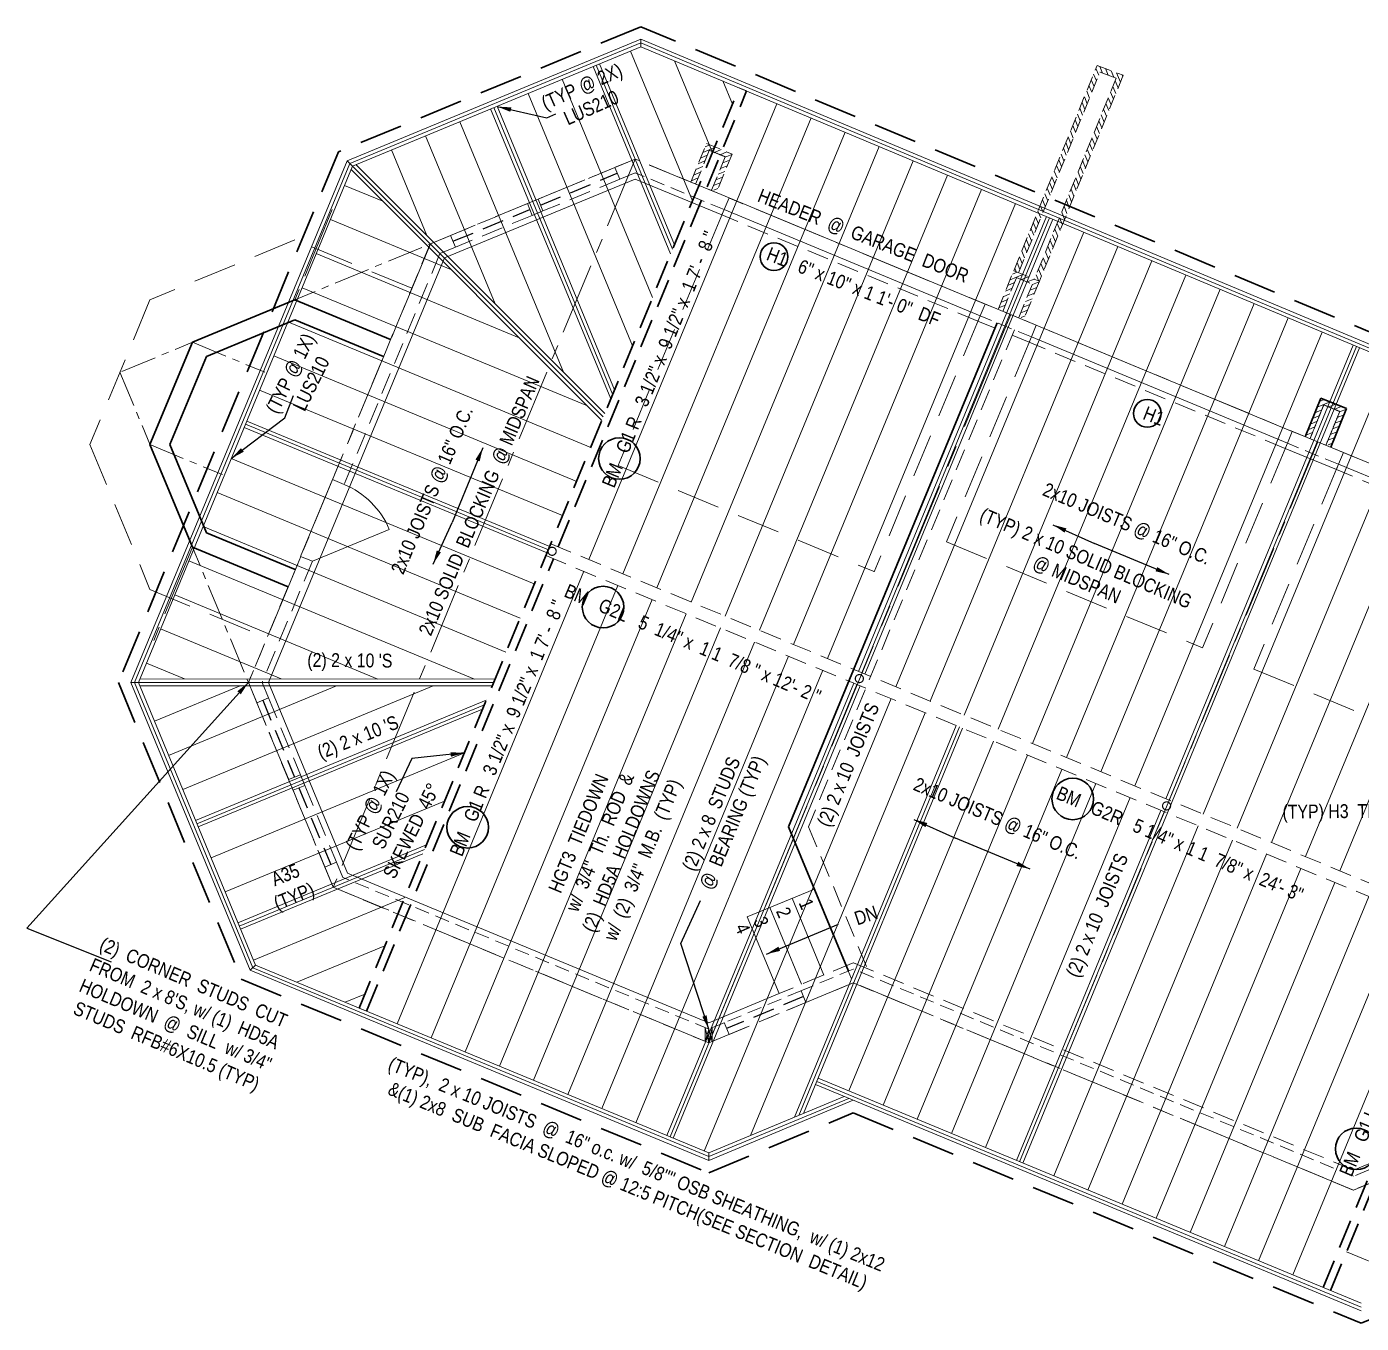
# Model space of a CAD drawing. Header units: inches. Extents: x 2775 to 14269, y 3377 to 7295.
# Drawn here: x 11850 to 12428, y 3798 to 4359 of the extents above; entities that cross this region are included whole.
import ezdxf

# ---------------------------------------------------------------- set-up
doc = ezdxf.new("R2010")
doc.units = ezdxf.units.IN
doc.header["$LTSCALE"] = 0.5
doc.header["$MEASUREMENT"] = 0
doc.linetypes.add('CENTER', pattern=[2, 1.25, -0.25, 0.25, -0.25])
doc.linetypes.add('HIDDEN', pattern=[0.375, 0.25, -0.125])
for name, color, linetype, lineweight in [('DOORS', 7, 'CONTINUOUS', 9), ('FOUNDATION', 7, 'CONTINUOUS', 30), ('GRID', 1, 'CENTER', 20), ('MASONRY', 16, 'HIDDEN', 30), ('ROOF BEAMS', 3, 'HIDDEN', 30), ('ROOF FRAMING', 6, 'HIDDEN', 20), ('ROOFLINE', 7, 'HIDDEN', 30), ('WALLS', 7, 'HIDDEN', 9), ('WINDOWS', 5, 'HIDDEN', 9)]:
    doc.layers.add(name, color=color, linetype=linetype, lineweight=lineweight)
for name, color, linetype in [('LLWALLS', 5, 'CONTINUOUS'), ('ROOF FRAMING TEXT', 7, 'CONTINUOUS'), ('ROOF_FRAMING_PLAN', 3, 'CONTINUOUS'), ('STAIRS', 7, 'CONTINUOUS')]:
    doc.layers.add(name, color=color, linetype=linetype)
doc.styles.add('ARCHENT', font='technical.ttf', dxfattribs={"height": 6})
doc.styles.add('ARCHENTLTD', font='technical.ttf', dxfattribs={"height": 6})
doc.dimstyles.new('ARCHENTLTD', dxfattribs={"dimtxt": 12, "dimasz": 6, "dimexe": 9, "dimexo": 3, "dimgap": 1, "dimtad": 0, "dimdec": 4, "dimzin": 1, "dimdsep": 46, "dimlunit": 4, "dimtxsty": 'ARCHENT', "dimcen": 6, "dimaunit": 1, "dimadec": 5, "dimazin": 0, "dimtfac": 1, "dimtdec": 4, "dimtofl": 0, "dimtmove": 0, "dimatfit": 3, "dimfxl": 1, "dimfrac": 2, "dimtolj": 1, "dimtzin": 0, "dimarcsym": 0})

msp = doc.modelspace()

# ---------------------------------------------------------------- hatches: boundary and pattern name
at = {"layer": 'MASONRY', "linetype": 'Continuous', "lineweight": 9, "ltscale": 150}
h = msp.add_hatch(dxfattribs=at)
h.set_pattern_fill('ANSI31', color=256, scale=15, angle=67.5, style=0)
h.paths.add_polyline_path([(12314.63138, 4339.48514), (12321.61932, 4336.82836), (12297.91094, 4278.5335), (12300.0488, 4277.63767), (12324.63429, 4338.08921), (12313.37467, 4342.37007), (12288.9673, 4282.28117), (12291.0426, 4281.41155)])
at = {"layer": 'MASONRY', "lineweight": 9, "ltscale": 75}
h = msp.add_hatch(dxfattribs=at)
h.set_pattern_fill('ANSI31', color=256, scale=15, angle=22.5, style=0)
h.set_pattern_definition([(202.555994, (5192.9697, 16149.9798), (-0.719224, 1.73157207), [])])
h.paths.add_polyline_path([(12139.85964, 4291.85437), (12137.43063, 4291.85319), (12144.22302, 4308.57548), (12155.32264, 4304.01271), (12148.45724, 4287.31161), (12146.73275, 4289.03442), (12152.38615, 4302.78714), (12145.45733, 4305.6354)])
at = {"layer": 'MASONRY', "linetype": 'Continuous', "lineweight": 9, "ltscale": 150}
h = msp.add_hatch(dxfattribs=at)
h.set_pattern_fill('ANSI31', color=256, scale=15, angle=67.5, style=0)
h.paths.add_polyline_path([(12291.0426, 4281.41155), (12288.9673, 4282.28117), (12277.25057, 4253.43556), (12279.33162, 4252.5801)])
h.paths.add_polyline_path([(12300.0488, 4277.63767), (12297.91094, 4278.5335), (12286.20641, 4249.75405), (12288.35019, 4248.87279)])
at = {"layer": 'MASONRY', "lineweight": 9, "ltscale": 75}
h = msp.add_hatch(dxfattribs=at)
h.set_pattern_fill('ANSI31', color=256, scale=15, angle=22.5, style=0)
h.set_pattern_definition([(202.555994, (5325.9972, 16094.8398), (-0.719224, 1.73157207), [])])
h.paths.add_polyline_path([(12272.88719, 4236.71446), (12270.45818, 4236.71327), (12277.25057, 4253.43556), (12288.35019, 4248.87279), (12281.48479, 4232.1717), (12279.7603, 4233.8945), (12285.4137, 4247.64722), (12278.48487, 4250.49548)])
h = msp.add_hatch(dxfattribs=at)
h.set_pattern_fill('ANSI31', color=256, scale=15, angle=22.5, style=0)
h.set_pattern_definition([(202.555994, (5459.0248, 16039.7), (-0.719224, 1.73157207), [])])
h.paths.add_polyline_path([(12405.91474, 4181.57454), (12403.48573, 4181.57335), (12410.27812, 4198.29565), (12421.37774, 4193.73287), (12414.51234, 4177.03178), (12412.78785, 4178.75458), (12418.44125, 4192.5073), (12411.51242, 4195.35557)])

# ---------------------------------------------------------------- linework, layer by layer
at = {"layer": 'DOORS', "linetype": 'HIDDEN', "lineweight": 9, "ltscale": 150}
for p, q in [((12151.88918, 4279.90578), (12105.98442, 4169.03308)), ((12262.74349, 4233.95666), (12216.83874, 4123.08397)), ((12284.91673, 4224.76586), (12248.19292, 4136.0677)), ((12395.73555, 4178.83145), (12359.01175, 4090.1333)), ((12105.98442, 4169.03308), (12216.85711, 4123.12833)), ((12417.90879, 4169.64065), (12381.18499, 4080.94249)), ((12248.19292, 4136.0677), (12359.01175, 4090.1333)), ((12381.18499, 4080.94249), (12492.0393, 4034.99338))]:
    msp.add_line(p, q, dxfattribs=at)
at = {"layer": 'DOORS', "linetype": 'Continuous', "ltscale": 150}
for p, q in [((12151.88918, 4279.90578), (12262.74349, 4233.95666)), ((12284.91673, 4224.76586), (12395.77104, 4178.81674)), ((12417.94427, 4169.62594), (12528.79859, 4123.67682))]:
    msp.add_line(p, q, dxfattribs=at)
at = {"layer": 'DOORS', "lineweight": 9, "ltscale": 50}
msp.add_line((11968.48908, 4129.75416), (11982.26026, 4163.01607), dxfattribs=at)
at = {"layer": 'DOORS', "ltscale": 50}
msp.add_line((11973.59321, 4127.64116), (12006.85063, 4141.42318), dxfattribs=at)
at = {"layer": 'DOORS', "lineweight": 9, "ltscale": 50}
msp.add_arc((11973.59321, 4127.64116), 36, 22.50933614, 67.50933614, dxfattribs=at)
at = {"layer": 'FOUNDATION', "lineweight": 20, "ltscale": 1.5}
msp.add_line((12314.63138, 4339.48514), (12321.61932, 4336.82836), dxfattribs=at)
at = {"layer": 'FOUNDATION', "linetype": 'Continuous', "lineweight": 9, "ltscale": 75}
for p, q in [((12113.34623, 4293.17557), (12030.74606, 4258.98686)), ((12150.9319, 4277.59631), (12113.34623, 4293.17557)), ((12030.74606, 4258.98686), (11954.53826, 4075.14485)), ((11954.53826, 4075.14485), (11988.7243, 3992.55537)), ((12145.20192, 3927.69539), (11988.7243, 3992.55537))]:
    msp.add_line(p, q, dxfattribs=at)
at = {"layer": 'FOUNDATION', "lineweight": 20, "ltscale": 50}
for p, q in [((12264.84949, 4239.03748), (12153.99518, 4284.9866)), ((12397.87704, 4183.89757), (12287.02273, 4229.84668)), ((12530.90459, 4128.75765), (12420.05028, 4174.70676))]:
    msp.add_line(p, q, dxfattribs=at)
at = {"layer": 'FOUNDATION', "lineweight": 9, "ltscale": 75}
msp.add_line((12151.88918, 4279.90578), (12150.9319, 4277.59631), dxfattribs=at)
at = {"layer": 'FOUNDATION', "linetype": 'HIDDEN', "lineweight": 9, "ltscale": 75}
for p, q in [((12261.78622, 4231.6472), (12150.9319, 4277.59631)), ((12277.52464, 4227.82814), (12188.34395, 4012.6757)), ((12394.81377, 4176.50728), (12283.95945, 4222.45639)), ((12527.84132, 4121.36736), (12416.987, 4167.31647)), ((12188.34395, 4012.6757), (12214.82532, 3949.0453)), ((12207.75358, 3953.72782), (12175.64786, 3940.36623)), ((12424.33622, 3863.95432), (12207.75358, 3953.72782)), ((12534.9654, 3909.74674), (12424.33622, 3863.95432))]:
    msp.add_line(p, q, dxfattribs=at)
at = {"layer": 'FOUNDATION', "ltscale": 25}
for p, q in [((11965.96374, 4240.85418), (11921.61752, 4222.48538)), ((12007.44668, 4223.67139), (11965.96374, 4240.85418)), ((11965.96374, 4232.19505), (11927.74046, 4216.36244)), ((12004.38322, 4216.28118), (11965.96374, 4232.19505)), ((11921.61752, 4222.48538), (11903.24872, 4178.13916)), ((11927.74046, 4216.36244), (11911.90786, 4178.13916)), ((11903.24872, 4178.13916), (11921.61752, 4133.79294)), ((11911.90786, 4178.13916), (11927.74046, 4139.91588)), ((11927.74046, 4139.91588), (11966.13512, 4124.01229)), ((11921.61752, 4133.79294), (11963.07166, 4116.62208))]:
    msp.add_line(p, q, dxfattribs=at)
at = {"layer": 'FOUNDATION', "ltscale": 50}
msp.add_line((12270.13435, 4230.89142), (12179.68139, 4012.66956), dxfattribs=at)
at = {"layer": 'FOUNDATION', "lineweight": 20, "ltscale": 75}
for p, q in [((12262.74349, 4233.95666), (12261.78622, 4231.6472)), ((12261.78622, 4231.6472), (12269.17769, 4228.58343)), ((12283.95945, 4222.45639), (12276.56798, 4225.52016)), ((12284.91673, 4224.76586), (12283.95945, 4222.45639)), ((12395.77104, 4178.81674), (12394.81377, 4176.50728)), ((12394.81377, 4176.50728), (12416.987, 4167.31647)), ((12417.94427, 4169.62594), (12416.987, 4167.31647)), ((12175.64786, 3940.36623), (12145.20192, 3927.69539))]:
    msp.add_line(p, q, dxfattribs=at)
at = {"layer": 'FOUNDATION', "ltscale": 75}
msp.add_line((12179.68139, 4012.66956), (12205.64725, 3950.14335), dxfattribs=at)
at = {"layer": 'GRID', "ltscale": 25}
for p, q in [((12113.34886, 4301.83572), (11890.26802, 4209.49904)), ((11921.62813, 4222.48031), (11952.99046, 4209.48158)), ((11890.26802, 4209.49904), (11982.60358, 3986.42704)), ((11903.24963, 4178.13811), (11934.61082, 4165.13985))]:
    msp.add_line(p, q, dxfattribs=at)
at = {"layer": 'GRID', "linetype": 'CENTER', "lineweight": 20, "ltscale": 50}
for p, q in [((12113.34731, 4301.83636), (11982.61151, 3986.43032)), ((11982.21774, 4279.99372), (11965.98991, 4240.84334)), ((12024.67592, 4265.13259), (11945.90342, 4075.09037)), ((12275.93568, 4234.44104), (12273.82968, 4229.36022)), ((11921.62771, 4222.47931), (11903.24872, 4178.13916)), ((12408.96409, 4179.30321), (12296.60793, 3908.23889)), ((11921.61752, 4133.79294), (11903.23788, 4089.45122))]:
    msp.add_line(p, q, dxfattribs=at)
at = {"layer": 'GRID', "ltscale": 50}
for p, q in [((12564.1625, 4114.97346), (12113.34731, 4301.83636)), ((12298.1074, 4225.2533), (12287.02079, 4229.8487)), ((12309.19402, 4220.6579), (12298.1074, 4225.2533)), ((12145.20074, 3919.03709), (11982.6003, 3986.43497)), ((12207.7602, 3945.06628), (12145.1975, 3919.02926)), ((12424.33453, 3855.29622), (12207.7602, 3945.06628)), ((12593.71173, 3925.40605), (12424.33453, 3855.29622))]:
    msp.add_line(p, q, dxfattribs=at)
at = {"layer": 'GRID', "ltscale": 75}
for p, q in [((12273.83054, 4229.3623), (12145.20074, 3919.03709)), ((12181.82283, 4007.38954), (12207.7602, 3945.06628))]:
    msp.add_line(p, q, dxfattribs=at)
at = {"layer": 'LLWALLS', "linetype": 'Continuous', "ltscale": 0.75, "const_width": 0.5}
for points in [[(12075.63979, 4131.94529, 1), (12079.13979, 4131.94529, 1)], [(12208.6678, 4076.81215, 1), (12212.1678, 4076.81215, 1)], [(12341.69441, 4021.67701, 1), (12345.19441, 4021.67701, 1)]]:
    msp.add_lwpolyline(points, format="xyb", close=True, dxfattribs=at)
at = {"layer": 'MASONRY', "linetype": 'Continuous', "lineweight": 30, "ltscale": 1.5}
for p, q in [((12403.48573, 4181.57335), (12410.27822, 4198.2959)), ((12410.27812, 4198.29565), (12421.37774, 4193.73287)), ((12421.37774, 4193.73287), (12414.51234, 4177.03178))]:
    msp.add_line(p, q, dxfattribs=at)
at = {"layer": 'ROOF BEAMS', "color": 3, "ltscale": 100}
for p, q in [((11993.82721, 3934.14468), (12158.37213, 4332.66765)), ((12080.05504, 4133.81493), (12161.60023, 4331.31498)), ((11997.06051, 3932.8046), (12077.95604, 4128.73121)), ((12411.22361, 3813.0994), (12473.8051, 3964.66993)), ((12414.45686, 3811.75921), (12477.0384, 3963.32987))]:
    msp.add_line(p, q, dxfattribs=at)
at = {"layer": 'ROOF BEAMS', "lineweight": 20, "ltscale": 75}
for p, q in [((12076.82175, 4135.15503), (12480.22029, 3967.9706)), ((12074.72274, 4130.07127), (12478.11246, 3962.88472))]:
    msp.add_line(p, q, dxfattribs=at)
at = {"layer": 'ROOF FRAMING', "color": 3, "linetype": 'Continuous', "ltscale": 150}
for p, q in [((12115.85179, 4353.73774), (11988.66212, 4301.09317)), ((12115.84824, 4352.11286), (11989.80987, 4299.94482)), ((12115.85179, 4353.73774), (12115.84469, 4350.48798)), ((12592.76405, 4152.27021), (12115.84824, 4352.11286)), ((12593.91254, 4153.41532), (12115.85179, 4353.73774)), ((12115.84469, 4350.48798), (11990.95761, 4298.79646)), ((12111.29369, 4348.60453), (12138.15617, 4283.70519)), ((12591.61556, 4151.12509), (12115.84469, 4350.48798)), ((12095.12406, 4341.91175), (12128.69797, 4260.79772)), ((12096.51003, 4342.48542), (12129.50868, 4262.76121)), ((12097.896, 4343.05909), (12130.31938, 4264.72471)), ((12097.896, 4343.05909), (12130.31938, 4264.72471)), ((12130.34558, 4344.41165), (12146.80367, 4304.64917)), ((12081.72637, 4336.36632), (12120.86118, 4241.81724)), ((12151.29559, 4335.63294), (12155.45116, 4325.59315)), ((12066.94271, 4330.24721), (12112.21369, 4220.87326)), ((12158.37213, 4332.66765), (12161.60023, 4331.31498)), ((12050.77308, 4323.55445), (12102.75549, 4197.96578)), ((12052.15905, 4324.12811), (12103.56619, 4199.92928)), ((12053.54502, 4324.70177), (12104.3769, 4201.89278)), ((12037.3754, 4318.009), (12082.26077, 4209.56664)), ((12022.59174, 4311.8899), (12052.70401, 4239.13912)), ((12007.80808, 4305.7708), (12023.14725, 4268.71159)), ((11988.66212, 4301.09317), (11895.00639, 4075.16014)), ((11989.80987, 4299.94482), (11896.62999, 4075.15972)), ((12099.53369, 4190.16266), (11988.66212, 4301.09317)), ((11990.95761, 4298.79646), (11898.25358, 4075.1593)), ((12098.91371, 4188.66109), (11990.33589, 4297.29663)), ((12100.15367, 4191.66424), (11992.45777, 4299.41739)), ((12004.04397, 4283.58126), (11987.48871, 4290.44291)), ((12033.5969, 4254.01262), (11981.36255, 4275.66218)), ((12063.14982, 4224.44399), (11975.23638, 4260.88144)), ((12092.70274, 4194.87536), (11969.11022, 4246.10071)), ((12094.15217, 4176.95477), (11962.98405, 4231.31998)), ((12088.02601, 4162.17403), (11956.85788, 4216.53924)), ((12081.89984, 4147.3933), (11950.73172, 4201.75851)), ((12075.19935, 4131.22687), (11944.03122, 4185.59208)), ((12075.77368, 4132.61256), (11944.60555, 4186.97777)), ((12076.348, 4133.99826), (11945.17988, 4188.36347)), ((12069.64751, 4117.83183), (11938.47939, 4172.19704)), ((12063.52134, 4103.0511), (11932.35322, 4157.41631)), ((12057.39518, 4088.27036), (11926.22705, 4142.63557)), ((12075.48651, 4131.91972), (12076.06084, 4133.30541)), ((12043.71157, 4076.62196), (11920.10089, 4127.85484)), ((12001.89771, 4076.63269), (11913.97472, 4113.07411)), ((11960.08384, 4076.64343), (11907.84856, 4098.29337)), ((11918.26998, 4076.65416), (11901.72239, 4083.51264)), ((12052.034, 4075.11982), (11895.00639, 4075.16014)), ((11895.00639, 4075.16014), (11946.62248, 3950.46167)), ((11896.62999, 4075.15972), (11947.7708, 3951.60947)), ((11898.25358, 4075.1593), (11948.91911, 3952.75727)), ((12052.65327, 4076.61966), (11898.87531, 4076.65914)), ((12051.41474, 4073.61998), (11898.87454, 4073.65914)), ((11905.22834, 4058.30911), (11942.28531, 4073.648)), ((11911.34766, 4043.52554), (11984.09409, 4073.63727)), ((11917.46698, 4028.74197), (12025.90286, 4073.62653)), ((11923.01261, 4015.34436), (12048.86176, 4067.43675)), ((11923.5863, 4013.9584), (12048.0533, 4065.47868)), ((11924.15999, 4012.57244), (12047.24484, 4063.52061)), ((11929.70562, 3999.17483), (12039.42972, 4044.59262)), ((11935.82494, 3984.39127), (12030.80614, 4023.70657)), ((11941.37058, 3970.99366), (12022.99102, 4004.77858)), ((11941.94426, 3969.6077), (12022.18256, 4002.82051)), ((11942.51795, 3968.22174), (12021.3741, 4000.86244)), ((11948.06358, 3954.82413), (12013.55898, 3981.93445)), ((11966.90049, 3945.30471), (12004.93541, 3961.0484)), ((11948.91911, 3952.75727), (11946.62248, 3950.46167)), ((11948.91911, 3952.75727), (12145.23305, 3871.39307)), ((11946.62248, 3950.46167), (12145.23529, 3868.14469)), ((11947.7708, 3951.60947), (12145.23417, 3869.76888)), ((11987.8044, 3936.64089), (11996.31183, 3940.16234)), ((11993.82721, 3934.14468), (11997.0623, 3932.80895)), ((12191.37217, 3900.98031), (12427.76052, 3802.99734)), ((12191.94462, 3902.36678), (12427.76105, 3804.62087)), ((12192.51708, 3903.75325), (12427.76158, 3806.24441)), ((12145.23305, 3871.39307), (12203.88173, 3895.7951)), ((12145.23417, 3869.76888), (12205.8378, 3894.98431)), ((12145.23529, 3868.14469), (12207.79387, 3894.17352)), ((12145.23305, 3871.39307), (12145.23529, 3868.14469)), ((12451.47379, 3816.05505), (12421.40003, 3828.57537))]:
    msp.add_line(p, q, dxfattribs=at)
at = {"layer": 'ROOF FRAMING', "color": 3, "linetype": 'Continuous', "lineweight": 9, "ltscale": 150}
for p, q in [((12093.21906, 4128.35859), (12174.74319, 4325.80766)), ((12107.99992, 4122.2327), (12189.50021, 4319.62401)), ((12122.78068, 4116.10657), (12204.25722, 4313.44036)), ((12137.56145, 4109.98043), (12219.01424, 4307.25671)), ((12152.34221, 4103.8543), (12233.77125, 4301.07306)), ((12167.12296, 4097.72815), (12248.52827, 4294.88941)), ((12181.90373, 4091.60201), (12263.28528, 4288.70576)), ((12196.68448, 4085.47585), (12278.0423, 4282.5221)), ((12210.07955, 4079.92406), (12291.41284, 4276.91091)), ((12211.46513, 4079.34946), (12292.79931, 4276.33845)), ((12212.85095, 4078.77541), (12294.18578, 4275.766)), ((12226.24601, 4073.22361), (12307.55632, 4270.1548)), ((12241.02677, 4067.09746), (12322.31334, 4263.97115)), ((12255.80743, 4060.97108), (12337.07035, 4257.7875)), ((12270.58834, 4054.8453), (12351.82737, 4251.60385)), ((12285.36905, 4048.71905), (12366.58438, 4245.4202)), ((12300.14982, 4042.59291), (12381.3414, 4239.23655)), ((12314.93058, 4036.46678), (12396.09841, 4233.0529)), ((12329.71134, 4030.34064), (12410.85543, 4226.86925)), ((12281.20061, 3866.99393), (12426.99891, 4220.11314)), ((12343.10639, 4024.7888), (12424.22597, 4221.25805)), ((12344.4921, 4024.21451), (12425.61244, 4220.68559)), ((12359.27277, 4018.08814), (12440.36946, 4214.50194)), ((12374.05348, 4011.96188), (12455.12647, 4208.31829)), ((12388.83438, 4005.83607), (12469.88349, 4202.13464)), ((12403.61518, 3999.71002), (12484.6405, 4195.95099)), ((12418.3959, 3993.58378), (12499.39752, 4189.76734)), ((12010.22466, 3927.3486), (12091.12012, 4123.27503)), ((12025.00546, 3921.22255), (12105.90105, 4117.14929)), ((12039.78626, 3915.09651), (12120.68187, 4111.02331)), ((12054.56706, 3908.97046), (12135.46269, 4104.8973)), ((12069.34786, 3902.84442), (12150.24353, 4098.77136)), ((12084.12866, 3896.71837), (12165.02436, 4092.64539)), ((12098.90946, 3890.59233), (12179.80519, 4086.51941)), ((12113.69026, 3884.46629), (12194.58601, 4080.39341)), ((12127.08536, 3878.91456), (12207.98114, 4074.84177)), ((12128.47106, 3878.34024), (12209.36673, 4074.26718)), ((12129.85676, 3877.76593), (12210.75255, 4073.69315)), ((12143.25186, 3872.2142), (12224.14767, 4068.14148)), ((12163.33226, 3878.92363), (12238.9285, 4062.01551)), ((12182.27352, 3886.80455), (12252.32276, 4056.46174)), ((12184.23296, 3887.61982), (12253.70923, 4055.88929)), ((12186.1924, 3888.43508), (12255.09569, 4055.31683)), ((12205.91199, 3898.20106), (12268.4902, 4049.76366)), ((12220.69258, 3892.07451), (12283.27098, 4043.63758)), ((12235.47316, 3885.94795), (12298.05181, 4037.5116)), ((12250.25375, 3879.8214), (12312.83262, 4031.38558)), ((12265.03434, 3873.69485), (12327.61347, 4025.25965)), ((12278.42925, 3868.14266), (12341.00858, 4019.70797)), ((12279.81493, 3867.56829), (12342.3943, 4019.13369)), ((12294.59552, 3861.44174), (12357.17503, 4013.00748)), ((12309.37611, 3855.31518), (12371.95581, 4006.88138)), ((12324.1567, 3849.18863), (12386.73677, 4000.75574)), ((12338.93729, 3843.06208), (12401.51764, 3994.62985)), ((12353.71788, 3836.93552), (12416.29842, 3988.50377)), ((12368.49847, 3830.80897), (12431.07912, 3982.37746)), ((12383.27906, 3824.68241), (12445.8601, 3976.25185)), ((12398.05965, 3818.55586), (12460.64092, 3970.12588))]:
    msp.add_line(p, q, dxfattribs=at)
at = {"layer": 'ROOF FRAMING TEXT', "color": 7, "linetype": 'Continuous', "lineweight": 20, "ltscale": 25}
for p, q in [((12143.70422, 3925.60993), (12143.70068, 3919.65758)), ((12145.20385, 3924.98834), (12145.20031, 3919.03605)), ((12146.70422, 3925.61275), (12146.70068, 3919.66031))]:
    msp.add_line(p, q, dxfattribs=at)
at = {"layer": 'ROOF FRAMING TEXT', "color": 7, "linetype": 'Continuous', "lineweight": 9, "ltscale": 25}
for p, q in [((12143.70068, 3919.65758), (12145.20385, 3924.98834)), ((12143.70422, 3925.60993), (12145.20031, 3919.03605)), ((12145.20031, 3919.03605), (12146.70422, 3925.61275)), ((12145.20385, 3924.98834), (12146.70068, 3919.66031))]:
    msp.add_line(p, q, dxfattribs=at)
at = {"layer": 'ROOF FRAMING TEXT', "color": 3, "linetype": 'Continuous', "lineweight": 30, "ltscale": 75}
for centre in [(12173.43927, 4259.52955), (12335.10982, 4191.66179)]:
    msp.add_circle(centre, 6, dxfattribs=at)
at = {"layer": 'ROOF FRAMING TEXT', "color": 3, "linetype": 'Continuous', "lineweight": 30, "ltscale": 5}
for centre in [(12106.52827, 4172.12454), (12099.45695, 4107.77362), (12302.82391, 4024.69308), (12040.82645, 4012.41341), (12425.5373, 3873.13298)]:
    msp.add_circle(centre, 9, dxfattribs=at)
at = {"layer": 'ROOFLINE', "linetype": 'HIDDEN', "ltscale": 150}
for p, q in [((12115.86362, 4359.15401), (11984.83631, 4304.92102)), ((12597.74085, 4157.23237), (12115.86362, 4359.15401)), ((11984.83631, 4304.92102), (11889.5944, 4075.16153)), ((11889.5944, 4075.16153), (11942.79475, 3946.63568)), ((11942.79475, 3946.63568), (12145.23901, 3862.73072)), ((12145.23901, 3862.73072), (12207.7975, 3888.7595)), ((12207.7975, 3888.7595), (12427.75877, 3797.58556)), ((12427.75877, 3797.58556), (12597.19014, 3867.68579))]:
    msp.add_line(p, q, dxfattribs=at)
at = {"layer": 'ROOFLINE', "lineweight": 20, "ltscale": 150}
for p, q in [((11965.96374, 4266.8316), (11903.24872, 4240.85418)), ((12016.63108, 4245.8445), (11965.96374, 4266.8316)), ((11903.24872, 4240.85418), (11877.27131, 4178.13916)), ((11877.27131, 4178.13916), (11903.24872, 4115.42414)), ((11903.24872, 4115.42414), (11953.88726, 4094.44897))]:
    msp.add_line(p, q, dxfattribs=at)
at = {"layer": 'STAIRS', "color": 7, "linetype": 'Continuous', "lineweight": 9, "ltscale": 50}
msp.add_line((12191.00648, 3985.62859), (12161.88955, 3973.65871), dxfattribs=at)
at = {"layer": 'STAIRS', "color": 7, "linetype": 'Continuous', "lineweight": 9, "ltscale": 25}
for p, q in [((12181.29759, 3981.67919), (12195.03592, 3948.43505)), ((12171.59357, 3977.66895), (12185.34189, 3944.40064)), ((12161.88955, 3973.65871), (12175.64786, 3940.36623))]:
    msp.add_line(p, q, dxfattribs=at)
at = {"layer": 'WALLS', "ltscale": 50}
for p, q in [((12277.25057, 4253.43556), (12313.37467, 4342.37007)), ((12313.37467, 4342.37007), (12324.63429, 4338.08921)), ((12279.33162, 4252.5801), (12314.63138, 4339.48514)), ((12321.61932, 4336.82836), (12286.20641, 4249.75405)), ((12324.63429, 4338.08921), (12288.35019, 4248.87279)), ((12137.43063, 4291.85319), (12144.22312, 4308.57574)), ((12139.51477, 4291.00533), (12145.45733, 4305.6354)), ((12144.22302, 4308.57548), (12155.32264, 4304.01271)), ((12152.38615, 4302.78714), (12146.36327, 4288.13559)), ((12155.32264, 4304.01271), (12148.45724, 4287.31161)), ((12270.45818, 4236.71327), (12277.25067, 4253.43582)), ((12277.25057, 4253.43556), (12288.35019, 4248.87279)), ((12272.54232, 4235.86541), (12278.48487, 4250.49548)), ((12278.48487, 4250.49548), (12285.4137, 4247.64722)), ((12285.35885, 4247.67005), (12279.39082, 4232.99567)), ((12288.35019, 4248.87279), (12281.48479, 4232.1717)), ((12264.84949, 4239.03748), (12287.02273, 4229.84668)), ((12397.87704, 4183.89757), (12420.05028, 4174.70676))]:
    msp.add_line(p, q, dxfattribs=at)
at = {"layer": 'WALLS', "color": 4, "ltscale": 1.5}
for p, q in [((12145.45733, 4305.6354), (12152.38615, 4302.78714)), ((12405.56987, 4180.72549), (12411.51242, 4195.35557)), ((12411.51242, 4195.35557), (12418.44125, 4192.5073)), ((12418.44125, 4192.5073), (12412.41837, 4177.85575))]:
    msp.add_line(p, q, dxfattribs=at)
at = {"layer": 'WALLS', "color": 4, "ltscale": 75}
for p, q in [((12113.34842, 4301.83468), (12104.55982, 4298.19702)), ((12153.99518, 4284.9866), (12113.34842, 4301.83468)), ((12104.55977, 4298.19714), (12106.66321, 4293.11526)), ((12113.34692, 4295.88154), (12106.66326, 4293.11514)), ((12071.29654, 4284.42915), (12066.67664, 4282.51694)), ((12066.67664, 4282.51694), (12068.78009, 4277.43505)), ((12071.29654, 4284.42916), (12073.39998, 4279.34727)), ((12153.99518, 4284.9866), (12151.88918, 4279.90578)), ((12073.39998, 4279.34727), (12068.78008, 4277.43506)), ((12024.62476, 4265.11142), (11982.29699, 4163.00084)), ((12033.41336, 4268.74907), (12024.62476, 4265.11142)), ((12033.41341, 4268.74895), (12035.51685, 4263.66707)), ((12028.83315, 4260.90079), (11987.37876, 4160.89712)), ((12035.5168, 4263.66719), (12028.83315, 4260.90079)), ((12264.84949, 4239.03748), (12262.74349, 4233.95666)), ((12287.02273, 4229.84668), (12284.91673, 4224.76586)), ((12397.87704, 4183.89757), (12395.77104, 4178.81674)), ((12420.05028, 4174.70676), (12417.94427, 4169.62594)), ((11968.51144, 4129.74489), (11945.87908, 4075.14708)), ((11973.59321, 4127.64116), (11951.83227, 4075.14555)), ((11945.87908, 4075.14708), (11949.5165, 4066.3595)), ((11951.83227, 4075.14555), (11954.59835, 4068.46302)), ((11949.5165, 4066.3595), (11954.59835, 4068.46302)), ((11963.28497, 4033.09647), (11968.36682, 4035.19999)), ((11968.36682, 4035.19999), (11970.27911, 4030.58012)), ((11963.28497, 4033.09647), (11965.19726, 4028.4766)), ((11965.19726, 4028.4766), (11970.27911, 4030.58012)), ((11978.96573, 3995.21357), (11984.04758, 3997.31709)), ((11978.96573, 3995.21357), (11982.60315, 3986.426)), ((11984.04758, 3997.31709), (11986.81041, 3990.64242)), ((11982.60315, 3986.426), (12145.20031, 3919.03605)), ((12187.25985, 3936.52178), (12185.15281, 3941.60218)), ((12187.25487, 3936.53374), (12207.75977, 3945.06524)), ((12207.75977, 3945.06524), (12424.3341, 3855.29518)), ((12154.00637, 3922.73027), (12151.89933, 3927.81066)), ((12145.20031, 3919.03605), (12154.0171, 3922.70446)), ((12424.3341, 3855.29518), (12433.07206, 3858.91041))]:
    msp.add_line(p, q, dxfattribs=at)
at = {"layer": 'WALLS', "color": 4, "lineweight": 20, "ltscale": 75}
for p, q in [((12104.55982, 4298.19702), (12071.29654, 4284.42915)), ((12106.66326, 4293.11514), (12073.39998, 4279.34727)), ((12066.67664, 4282.51694), (12033.41336, 4268.74907)), ((12068.78008, 4277.43506), (12035.5168, 4263.66719)), ((11954.59835, 4068.46302), (11968.36682, 4035.19999)), ((11949.5165, 4066.3595), (11963.28497, 4033.09647)), ((11965.19726, 4028.4766), (11978.96573, 3995.21357)), ((11970.27911, 4030.58012), (11984.04758, 3997.31709)), ((12154.0171, 3922.70446), (12187.25487, 3936.53374))]:
    msp.add_line(p, q, dxfattribs=at)
at = {"layer": 'WALLS', "color": 4, "ltscale": 50}
for p, q in [((12151.88918, 4279.90578), (12113.33503, 4295.88647)), ((12284.91673, 4224.76586), (12262.74349, 4233.95666)), ((12417.94427, 4169.62594), (12395.77104, 4178.81674)), ((11982.26026, 4163.01607), (11987.37868, 4160.89693)), ((11968.48908, 4129.75416), (11973.59313, 4127.64097)), ((12145.20385, 3924.98834), (11986.81041, 3990.64242)), ((12207.75551, 3951.02076), (12185.14859, 3941.61233)), ((12424.33556, 3861.24834), (12207.75551, 3951.02076)), ((12151.91204, 3927.78012), (12145.20385, 3924.98834)), ((12430.96796, 3863.99367), (12424.33556, 3861.24834))]:
    msp.add_line(p, q, dxfattribs=at)
at = {"layer": 'WALLS', "color": 4, "lineweight": 20, "ltscale": 50}
msp.add_line((12185.14859, 3941.61233), (12151.91204, 3927.78012), dxfattribs=at)
at = {"layer": 'WINDOWS', "lineweight": 25, "ltscale": 75}
for p, q in [((12072.34826, 4281.88822), (12105.61149, 4295.6562)), ((12034.46513, 4266.20801), (12067.72837, 4279.976)), ((11952.05742, 4067.41126), (11965.8259, 4034.14823)), ((11967.73818, 4029.52836), (11981.50666, 3996.26533)), ((12186.20633, 3939.06198), (12152.95285, 3925.27047))]:
    msp.add_line(p, q, dxfattribs=at)

# ---------------------------------------------------------------- texts
at = {"layer": 'ROOF FRAMING TEXT', "color": 7, "linetype": 'Continuous', "lineweight": 5, "char_height": 6, "attachment_point": 5, "style": 'ARCHENTLTD'}
for s, insert, rotation in [('(TYP @ 2X)\\PLUS210\\P\\P  ', (12096.35629, 4319.49815), 23.90916667), ('(TYP @ 1X)\\PLUS210\\P\\P  ', (11977.54334, 4202.3173), 63.6131669), ('2x10 SOLID  BLOCKING  @ MIDSPAN \\P\\P  ', (12055.48786, 4147.53832), 66.98388889), ('2x10 JOISTS @ 16" O.C. \\P\\P  ', (12035.10092, 4154.33095), 66.98388889), ('2x10 JOISTS @ 16" O.C. \\P\\P  ', (12322.10393, 4134.20075), 336.98388889), ('(TYP) 2 x 10 SOLID BLOCKING\\P@ MIDSPAN \\P\\P  ', (12302.46146, 4114.61699), 336.98388889), ('(TYP @ 1X)\\PSUR210\\PSKEWED  45°\\P\\P  ', (12016.49597, 4010.91421), 63.61305556), ('2x10 JOISTS @ 16" O.C. \\P\\P  ', (12266.1338, 4006.58636), 336.98388889), ('A35\\P(TYP)\\P\\P{\\H0.6667x;  }', (11967.42446, 3978.05238), 21.92611111), ('(TYP),  2 x 10 JOISTS  @  16" o.c. w/  5/8"" OSB SHEATHING,  w/ (1) 2x12\\P&(1) 2x8  SUB  FACIA SLOPED @ 12:5 PITCH(SEE SECTION  DETAIL)\\P\\P\\P  ', (12106.05061, 3847.19625), 337.68972222)]:
    msp.add_mtext(s, dxfattribs=dict(at, insert=insert, rotation=rotation))
at = {"layer": 'ROOF FRAMING TEXT', "color": 3, "linetype": 'Continuous', "lineweight": 5, "char_height": 6, "style": 'ARCHENTLTD'}
for s, insert, attachment_point, rotation in [('HEADER  @  GARAGE  DOOR        \\P\\P{\\H0.6667x;  }', (12208.63504, 4259.70678), 5, 338.53444444), ('BM   G1 R   3 1/2" x  9 1/2" x  1 7\' -  8 " \\P\\P  ', (12143.33537, 4271.22528), 3, 67.91264065), ('    H1   6" x 10" x 1 1\'- 0"  DF\\P    \\P\\P{\\H0.6667x;  }', (12199.21905, 4234.85643), 5, 338.53444444), ('BM   G2L   5  1/4" x  1 1  7/8 " x 12\'- 2 "\\P\\P  ', (12134.37297, 4082.72345), 5, 337.04888889), ('BM   G1 R   3 1/2" x  9 1/2" x  1 7\' -  8 " \\P\\P  ', (12077.56733, 4111.51213), 3, 67.83838159), ('BM   G2R   5 1/4" x 1 1  7/8" x  24\'- 3"\\P  \\P \\P\\P  ', (12403.32037, 3985.62141), 3, 337.04888889), ('BM   G1 L   3 1/2" x  9 1/2" x  1 3\'- 8 " \\P\\P  ', (12462.34122, 3967.73388), 3, 67.04888889)]:
    msp.add_mtext(s, dxfattribs=dict(at, insert=insert, attachment_point=attachment_point, rotation=rotation))
at = {"layer": 'ROOF FRAMING TEXT', "linetype": 'Continuous', "lineweight": 5, "char_height": 6, "attachment_point": 5, "style": 'ARCHENTLTD'}
for insert, rotation in [((11989.7244, 4074.84838), 359.46638889), ((11996.99367, 4042.26678), 21.92611111)]:
    msp.add_mtext("(2) 2 x 10 'S\\P\\P{\\H0.6667x;  }", dxfattribs=dict(at, insert=insert, rotation=rotation))
at = {"layer": 'ROOF FRAMING TEXT', "color": 7, "linetype": 'Continuous', "ltscale": 0.065, "char_height": 6, "attachment_point": 5, "style": 'ARCHENT'}
for s, insert, rotation in [('(2) 2 x 10  JOISTS', (12206.36679, 4039.19536), 67.5), ('(2) 2 x 8  STUDS\\P@  BEARING (TYP)', (12151.70105, 4016.02141), 67.5), ('(2) 2 x 10  JOISTS', (12314.14963, 3973.98913), 67.5), ('(2)  CORNER  STUDS  CUT\\PFROM  2 x 8\'S, w/ (1)  HD5A\\PHOLDOWN  @  SILL  w/ 3/4"\\PSTUDS  RFB#6X10.5 (TYP)', (11915.9549, 3930.62098), 337)]:
    msp.add_mtext(s, dxfattribs=dict(at, insert=insert, rotation=rotation))
at = {"layer": 'ROOF FRAMING TEXT', "color": 5, "linetype": 'Continuous', "ltscale": 0.065, "insert": (12103.46807, 4003.70469), "char_height": 6, "attachment_point": 5, "rotation": 67.5, "style": 'ARCHENT'}
msp.add_mtext('HGT3  TIEDOWN\\Pw/  3/4"  Th.  ROD  &\\P(2)  HD5A  HOLDOWNS\\Pw/  (2)  3/4"  M.B.  (TYP)', dxfattribs=at)
at = {"layer": 'ROOF FRAMING TEXT', "color": 7, "linetype": 'Continuous', "lineweight": 9, "ltscale": 1.5, "insert": (12417.4947, 4018.46934), "char_height": 6, "attachment_point": 5, "rotation": 0.56666667, "style": 'ARCHENTLTD'}
msp.add_mtext('(TYP) H3  TIES', dxfattribs=at)
at = {"layer": 'ROOF FRAMING TEXT', "lineweight": 20, "ltscale": 150, "insert": (12207.62513, 3975.55836), "char_height": 6, "width": 14.1875, "attachment_point": 1, "rotation": 18.4194825, "style": 'ARCHENTLTD'}
msp.add_mtext('DN', dxfattribs=at)
at = {"layer": 'ROOF_FRAMING_PLAN', "color": 3, "linetype": 'Continuous', "lineweight": 5, "insert": (12329.26119, 4178.90002), "char_height": 6, "attachment_point": 5, "rotation": 338.53444444, "style": 'ARCHENTLTD'}
msp.add_mtext('    H1\\P    \\P\\P{\\H0.6667x;  }', dxfattribs=at)
at = {"layer": 'ROOF_FRAMING_PLAN', "color": 7, "lineweight": 20, "ltscale": 150, "char_height": 6, "width": 14.1875, "attachment_point": 1, "style": 'ARCHENTLTD'}
for s, insert, rotation in [('2', (12179.70113, 3978.48991), 293.6090775), ('1', (12189.49631, 3982.13898), 293.60907748), ('3', (12169.90595, 3974.34325), 293.6090775), ('4', (12161.93701, 3971.52351), 293.6090775)]:
    msp.add_mtext(s, dxfattribs=dict(at, insert=insert, rotation=rotation))

# ---------------------------------------------------------------- leaders
at = {"layer": 'ROOF FRAMING TEXT', "color": 7, "linetype": 'Continuous', "lineweight": 9, "ltscale": 5}
for points in [[(12053.65917, 4324.54961), (12075.08864, 4319.741), (12078.95404, 4321.41447)], [(11938.47939, 4172.19704), (11961.63038, 4189.77754), (11965.45801, 4199.49052)]]:
    msp.add_leader(points, dimstyle='ARCHENTLTD', override={"dimgap": 1, "dimtad": 0}, dxfattribs=at)
at = {"layer": 'ROOF FRAMING TEXT', "color": 7, "lineweight": 9, "ltscale": 50}
for points in [[(12047.39923, 4176.81758), (12034.03453, 4144.47856)], [(12025.85331, 4126.43327), (12034.03453, 4144.47856)], [(12294.20625, 4143.44836), (12312.25154, 4135.26713)], [(12344.59056, 4121.90244), (12312.25154, 4135.26713)], [(12233.97374, 4015.834), (12252.01903, 4007.65277)], [(12284.35806, 3994.28808), (12252.01903, 4007.65277)]]:
    msp.add_leader(points, dimstyle='ARCHENTLTD', override={"dimgap": 1, "dimtad": 0}, dxfattribs=at)
at = {"layer": 'ROOF FRAMING TEXT', "color": 7, "linetype": 'Continuous', "lineweight": 9, "ltscale": 0.065}
msp.add_leader([(11945.87908, 4075.14708), (11849.87757, 3968.66703), (11886.41342, 3954.1986)], dimstyle='ARCHENTLTD', override={"dimtih": 0}, dxfattribs=at)
at = {"layer": 'ROOF FRAMING TEXT', "color": 7, "linetype": 'Continuous', "lineweight": 9, "ltscale": 25}
msp.add_leader([(12039.42972, 4044.59262), (12016.68892, 4042.19696), (12009.78768, 4027.71799)], dimstyle='ARCHENTLTD', override={"dimgap": 1, "dimtad": 0}, dxfattribs=at)
at = {"layer": 'ROOF FRAMING TEXT', "color": 7, "linetype": 'Continuous', "lineweight": 20, "ltscale": 0.065}
msp.add_leader([(12145.20385, 3924.98834), (12133.11758, 3962.11446), (12141.64647, 3980.68124)], dimstyle='ARCHENTLTD', override={"dimtih": 0}, dxfattribs=at)
at = {"layer": 'ROOF_FRAMING_PLAN', "color": 7, "lineweight": 20, "ltscale": 150}
msp.add_leader([(12170.19106, 3957.50274), (12201.45813, 3970.4235)], dimstyle='ARCHENTLTD', override={"dimgap": 1, "dimtad": 0}, dxfattribs=at)

doc.saveas('drawing.dxf')
